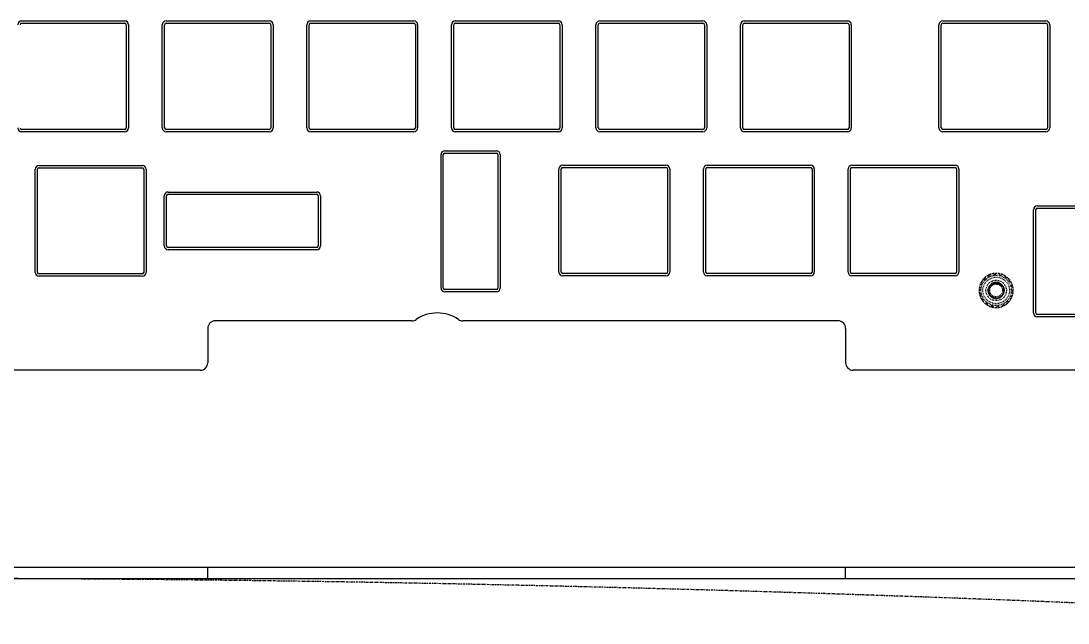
# Model space of a CAD drawing. Header units: inches. Extents: x 1416 to 2607, y 166 to 435.
# Drawn here: x 1677.5 to 1815.5, y 219.8 to 299.1 of the extents above; entities that cross this region are included whole.
import ezdxf

# ---------------------------------------------------------------- set-up
doc = ezdxf.new("R2010")
doc.units = ezdxf.units.IN
doc.header["$LTSCALE"] = 0.909449
doc.header["$MEASUREMENT"] = 0
for name, pattern in [('CENTER', [0.6, 0.375, -0.075, 0.075, -0.075]), ('HIDDEN', [0.2, 0.1, -0.1]), ('PHANTOM', [0.8, 0.45, -0.05, 0.1, -0.05, 0.1, -0.05])]:
    doc.linetypes.add(name, pattern=pattern)
doc.layers.get('0').update_dxf_attribs({"linetype": 'CONTINUOUS'})
doc.layers.add('DEFAULT_2', color=8, linetype='HIDDEN')
doc.layers.add('DEFAULT_3', color=7, linetype='PHANTOM')

msp = doc.modelspace()

# ---------------------------------------------------------------- linework, layer by layer
at = {"color": 7, "linetype": 'Continuous'}
for p, q in [((1677.618, 299.124), (1691.218, 299.124)), ((1677.618, 298.824), (1691.218, 298.824)), ((1691.418, 298.624), (1691.418, 285.023)), ((1691.718, 298.624), (1691.718, 285.023)), ((1696.168, 285.023), (1696.168, 298.624)), ((1696.468, 285.023), (1696.468, 298.624)), ((1696.668, 299.124), (1710.268, 299.124)), ((1696.668, 298.824), (1710.268, 298.824)), ((1710.468, 298.624), (1710.468, 285.023)), ((1710.768, 298.624), (1710.768, 285.023)), ((1715.218, 285.023), (1715.218, 298.624)), ((1715.518, 285.023), (1715.518, 298.624)), ((1715.718, 299.124), (1729.318, 299.124)), ((1715.718, 298.824), (1729.318, 298.824)), ((1729.518, 298.624), (1729.518, 285.023)), ((1729.818, 298.624), (1729.818, 285.023)), ((1734.268, 285.023), (1734.268, 298.624)), ((1734.568, 285.023), (1734.568, 298.624)), ((1734.768, 299.124), (1748.368, 299.124)), ((1734.768, 298.824), (1748.368, 298.824)), ((1748.568, 298.624), (1748.568, 285.023)), ((1748.868, 298.624), (1748.868, 285.023)), ((1753.318, 285.023), (1753.318, 298.624)), ((1753.618, 285.023), (1753.618, 298.624)), ((1753.818, 299.124), (1767.418, 299.124)), ((1753.818, 298.824), (1767.418, 298.824)), ((1767.618, 298.624), (1767.618, 285.023)), ((1767.918, 298.624), (1767.918, 285.023)), ((1772.368, 285.023), (1772.368, 298.624)), ((1772.668, 285.023), (1772.668, 298.624)), ((1772.868, 299.124), (1786.468, 299.124)), ((1772.868, 298.824), (1786.468, 298.824)), ((1786.668, 298.624), (1786.668, 285.023)), ((1786.968, 298.624), (1786.968, 285.023)), ((1798.518, 285.023), (1798.518, 298.624)), ((1798.818, 285.023), (1798.818, 298.624)), ((1799.018, 299.124), (1812.618, 299.124)), ((1799.018, 298.824), (1812.618, 298.824)), ((1812.818, 298.624), (1812.818, 285.023)), ((1813.118, 298.624), (1813.118, 285.023)), ((1691.218, 284.824), (1677.618, 284.824)), ((1691.218, 284.524), (1677.618, 284.524)), ((1710.268, 284.824), (1696.668, 284.824)), ((1710.268, 284.524), (1696.668, 284.524)), ((1729.318, 284.824), (1715.718, 284.824)), ((1729.318, 284.524), (1715.718, 284.524)), ((1748.368, 284.824), (1734.768, 284.824)), ((1748.368, 284.524), (1734.768, 284.524)), ((1767.418, 284.824), (1753.818, 284.824)), ((1767.418, 284.524), (1753.818, 284.524)), ((1786.468, 284.824), (1772.868, 284.824)), ((1786.468, 284.524), (1772.868, 284.524)), ((1812.618, 284.824), (1799.018, 284.824)), ((1812.618, 284.524), (1799.018, 284.524)), ((1733.396, 282.015), (1740.196, 282.015)), ((1733.396, 281.715), (1740.196, 281.715)), ((1732.896, 263.915), (1732.896, 281.515)), ((1733.196, 263.915), (1733.196, 281.515)), ((1740.396, 281.515), (1740.396, 263.915)), ((1740.696, 281.515), (1740.696, 263.915)), ((1679.418, 265.974), (1679.418, 279.574)), ((1679.718, 265.974), (1679.718, 279.574)), ((1679.918, 280.074), (1693.518, 280.074)), ((1679.918, 279.774), (1693.518, 279.774)), ((1693.718, 279.574), (1693.718, 265.974)), ((1694.018, 279.574), (1694.018, 265.974)), ((1748.443, 266.023), (1748.443, 279.624)), ((1748.743, 266.023), (1748.743, 279.624)), ((1748.943, 280.124), (1762.543, 280.124)), ((1748.943, 279.824), (1762.543, 279.824)), ((1762.743, 279.624), (1762.743, 266.023)), ((1763.043, 279.624), (1763.043, 266.023)), ((1767.493, 266.023), (1767.493, 279.624)), ((1767.793, 266.023), (1767.793, 279.624)), ((1767.993, 280.124), (1781.593, 280.124)), ((1767.993, 279.824), (1781.593, 279.824)), ((1781.793, 279.624), (1781.793, 266.023)), ((1782.093, 279.624), (1782.093, 266.023)), ((1786.543, 266.023), (1786.543, 279.624)), ((1786.843, 266.023), (1786.843, 279.624)), ((1787.043, 280.124), (1800.643, 280.124)), ((1787.043, 279.824), (1800.643, 279.824)), ((1800.843, 279.624), (1800.843, 266.023)), ((1801.143, 279.624), (1801.143, 266.023)), ((1696.418, 269.474), (1696.418, 276.074)), ((1696.718, 269.474), (1696.718, 276.074)), ((1696.918, 276.574), (1716.518, 276.574)), ((1696.918, 276.274), (1716.518, 276.274)), ((1716.718, 276.074), (1716.718, 269.474)), ((1717.018, 276.074), (1717.018, 269.474)), ((1811.475, 274.733), (1825.075, 274.733)), ((1810.975, 260.633), (1810.975, 274.233)), ((1811.275, 260.633), (1811.275, 274.233)), ((1811.475, 274.433), (1825.075, 274.433)), ((1716.518, 269.274), (1696.918, 269.274)), ((1716.518, 268.974), (1696.918, 268.974)), ((1693.518, 265.774), (1679.918, 265.774)), ((1693.518, 265.474), (1679.918, 265.474)), ((1762.543, 265.824), (1748.943, 265.824)), ((1762.543, 265.524), (1748.943, 265.524)), ((1781.593, 265.824), (1767.993, 265.824)), ((1781.593, 265.524), (1767.993, 265.524)), ((1800.643, 265.824), (1787.043, 265.824)), ((1800.643, 265.524), (1787.043, 265.524)), ((1740.196, 263.715), (1733.396, 263.715)), ((1740.196, 263.415), (1733.396, 263.415)), ((1729.048, 259.604), (1703.156, 259.604)), ((1785.223, 259.604), (1735.764, 259.604)), ((1825.075, 260.433), (1811.475, 260.433)), ((1825.075, 260.133), (1811.475, 260.133)), ((1702.156, 258.604), (1702.156, 254.079)), ((1786.223, 258.604), (1786.223, 254.079)), ((1701.156, 253.079), (1639.156, 253.079)), ((1849.223, 253.079), (1787.223, 253.079)), ((1469.903, 227.138), (1870.223, 227.138)), ((1702.156, 225.638), (1702.156, 227.138)), ((1786.223, 225.638), (1786.223, 227.138)), ((1469.903, 225.638), (1870.223, 225.638))]:
    msp.add_line(p, q, dxfattribs=at)
for centre, radius, start, end in [((1677.618, 298.624), 0.5, 90.00009, 179.99991), ((1677.618, 298.624), 0.2, 90.00013, 179.99965), ((1691.218, 298.624), 0.5, 0.00009, 89.99991), ((1691.218, 298.624), 0.2, 0, 89.99965), ((1696.668, 298.624), 0.5, 90.00009, 179.99991), ((1696.668, 298.624), 0.2, 90.00013, 179.99965), ((1710.268, 298.624), 0.5, 0.00009, 89.99991), ((1710.268, 298.624), 0.2, 0, 89.99965), ((1715.718, 298.624), 0.5, 90.00009, 179.99991), ((1715.718, 298.624), 0.2, 90.00013, 179.99965), ((1729.318, 298.624), 0.5, 0.00009, 89.99991), ((1729.318, 298.624), 0.2, 0, 89.99965), ((1734.768, 298.624), 0.5, 90.00009, 179.99991), ((1734.768, 298.624), 0.2, 90.00013, 179.99965), ((1748.368, 298.624), 0.5, 0.00009, 89.99991), ((1748.368, 298.624), 0.2, 0, 89.99965), ((1753.818, 298.624), 0.5, 90.00009, 179.99991), ((1753.818, 298.624), 0.2, 90.00013, 179.99965), ((1767.418, 298.624), 0.5, 0.00009, 89.99991), ((1767.418, 298.624), 0.2, 0, 89.99965), ((1772.868, 298.624), 0.5, 90.00009, 179.99991), ((1772.868, 298.624), 0.2, 90.00013, 179.99965), ((1786.468, 298.624), 0.5, 0.00009, 89.99991), ((1786.468, 298.624), 0.2, 0, 89.99965), ((1799.018, 298.624), 0.5, 90.00009, 179.99991), ((1799.018, 298.624), 0.2, 90.00013, 179.99965), ((1812.618, 298.624), 0.5, 0.00009, 89.99991), ((1812.618, 298.624), 0.2, 0, 89.99965), ((1677.618, 285.023), 0.5, 180.00009, 269.99991), ((1677.618, 285.023), 0.2, 180.00013, 269.99965), ((1691.218, 285.023), 0.5, 270.00009, 359.99991), ((1691.218, 285.023), 0.2, 270.00013, 0), ((1696.668, 285.023), 0.5, 180.00009, 269.99991), ((1696.668, 285.023), 0.2, 180.00013, 269.99965), ((1710.268, 285.023), 0.5, 270.00009, 359.99991), ((1710.268, 285.023), 0.2, 270.00013, 0), ((1715.718, 285.023), 0.5, 180.00009, 269.99991), ((1715.718, 285.023), 0.2, 180.00013, 269.99965), ((1729.318, 285.023), 0.5, 270.00009, 359.99991), ((1729.318, 285.023), 0.2, 270.00013, 0), ((1734.768, 285.023), 0.5, 180.00009, 269.99991), ((1734.768, 285.023), 0.2, 180.00013, 269.99965), ((1748.368, 285.023), 0.5, 270.00009, 359.99991), ((1748.368, 285.023), 0.2, 270.00013, 0), ((1753.818, 285.023), 0.5, 180.00009, 269.99991), ((1753.818, 285.023), 0.2, 180.00013, 269.99965), ((1767.418, 285.023), 0.5, 270.00009, 359.99991), ((1767.418, 285.023), 0.2, 270.00013, 0), ((1772.868, 285.023), 0.5, 180.00009, 269.99991), ((1772.868, 285.023), 0.2, 180.00013, 269.99965), ((1786.468, 285.023), 0.5, 270.00009, 359.99991), ((1786.468, 285.023), 0.2, 270.00013, 0), ((1799.018, 285.023), 0.5, 180.00009, 269.99991), ((1799.018, 285.023), 0.2, 180.00013, 269.99965), ((1812.618, 285.023), 0.5, 270.00009, 359.99991), ((1812.618, 285.023), 0.2, 270.00013, 0), ((1733.396, 281.515), 0.5, 90.00009, 179.99991), ((1733.396, 281.515), 0.2, 90.00035, 180), ((1740.196, 281.515), 0.5, 0.00009, 89.99991), ((1740.196, 281.515), 0.2, 0.00035, 90), ((1679.918, 279.574), 0.5, 90.00009, 179.99991), ((1679.918, 279.574), 0.2, 90.00013, 179.99965), ((1693.518, 279.574), 0.5, 0.00009, 89.99991), ((1693.518, 279.574), 0.2, 0, 89.99965), ((1748.943, 279.624), 0.5, 90.00009, 179.99991), ((1748.943, 279.624), 0.2, 90.00013, 179.99965), ((1762.543, 279.624), 0.5, 0.00009, 89.99991), ((1762.543, 279.624), 0.2, 0, 89.99965), ((1767.993, 279.624), 0.5, 90.00009, 179.99991), ((1767.993, 279.624), 0.2, 90.00013, 179.99965), ((1781.593, 279.624), 0.5, 0.00009, 89.99991), ((1781.593, 279.624), 0.2, 0, 89.99965), ((1787.043, 279.624), 0.5, 90.00009, 179.99991), ((1787.043, 279.624), 0.2, 90.00013, 179.99965), ((1800.643, 279.624), 0.5, 0.00009, 89.99991), ((1800.643, 279.624), 0.2, 0, 89.99965), ((1696.918, 276.074), 0.5, 90.00009, 179.99991), ((1696.918, 276.074), 0.2, 90, 179.99965), ((1716.518, 276.074), 0.5, 0.00009, 89.99991), ((1716.518, 276.074), 0.2, 0, 89.99965), ((1811.475, 274.233), 0.5, 90.00009, 179.99991), ((1811.475, 274.233), 0.2, 90.00035, 180), ((1696.918, 269.474), 0.5, 180.00009, 269.99991), ((1696.918, 269.474), 0.2, 180, 269.99965), ((1716.518, 269.474), 0.5, 270.00009, 359.99991), ((1716.518, 269.474), 0.2, 270, 359.99965), ((1679.918, 265.974), 0.5, 180.00009, 269.99991), ((1679.918, 265.974), 0.2, 180.00013, 269.99965), ((1693.518, 265.974), 0.5, 270.00009, 359.99991), ((1693.518, 265.974), 0.2, 270.00013, 0), ((1748.943, 266.023), 0.5, 180.00009, 269.99991), ((1748.943, 266.023), 0.2, 180.00013, 269.99965), ((1762.543, 266.023), 0.5, 270.00009, 359.99991), ((1762.543, 266.023), 0.2, 270.00013, 0), ((1767.993, 266.023), 0.5, 180.00009, 269.99991), ((1767.993, 266.023), 0.2, 180.00013, 269.99965), ((1781.593, 266.023), 0.5, 270.00009, 359.99991), ((1781.593, 266.023), 0.2, 270.00013, 0), ((1787.043, 266.023), 0.5, 180.00009, 269.99991), ((1787.043, 266.023), 0.2, 180.00013, 269.99965), ((1800.643, 266.023), 0.5, 270.00009, 359.99991), ((1800.643, 266.023), 0.2, 270.00013, 0), ((1733.396, 263.915), 0.5, 180.00009, 269.99991), ((1733.396, 263.915), 0.2, 180.00035, 270), ((1740.196, 263.915), 0.5, 270.00009, 359.99991), ((1740.196, 263.915), 0.2, 270.00035, 0), ((1703.156, 258.604), 1, 90, 180), ((1729.048, 260.604), 1, 270, 304.03247), ((1732.406, 255.631), 5, 55.96753, 124.03247), ((1735.764, 260.604), 1, 235.96753, 270), ((1785.223, 258.604), 1, 0, 90), ((1811.475, 260.633), 0.5, 180.00009, 269.99991), ((1811.475, 260.633), 0.2, 180.00035, 270), ((1701.156, 254.079), 1, 270, 0), ((1787.223, 254.079), 1, 180, 270)]:
    msp.add_arc(centre, radius, start, end, dxfattribs=at)
at = {"layer": 'DEFAULT_2', "color": 8, "linetype": 'HIDDEN'}
for p, q in [((1804.511, 265.053), (1804.381, 265.051)), ((1804.611, 265.281), (1804.609, 265.152)), ((1804.977, 265.538), (1805.099, 265.495)), ((1805.226, 265.554), (1805.272, 265.675)), ((1805.703, 265.791), (1805.804, 265.708)), ((1805.943, 265.721), (1806.028, 265.819)), ((1806.472, 265.78), (1806.539, 265.668)), ((1806.674, 265.632), (1806.787, 265.696)), ((1807.191, 265.507), (1807.216, 265.38)), ((1807.33, 265.299), (1807.458, 265.32)), ((1807.774, 265.005), (1807.753, 264.877)), ((1803.843, 263.635), (1803.942, 263.719)), ((1803.954, 263.859), (1803.872, 263.959)), ((1803.987, 264.39), (1804.109, 264.436)), ((1804.168, 264.563), (1804.125, 264.685)), ((1806.058, 264.454), (1806.058, 264.652)), ((1807.833, 264.762), (1807.961, 264.738)), ((1808.149, 264.333), (1808.086, 264.22)), ((1808.122, 264.085), (1808.234, 264.019)), ((1803.994, 263.124), (1803.882, 263.19)), ((1803.966, 262.875), (1804.03, 262.989)), ((1804.283, 262.447), (1804.155, 262.471)), ((1804.342, 262.204), (1804.363, 262.332)), ((1805.372, 262.813), (1805.501, 262.962)), ((1806.56, 262.685), (1806.465, 262.858)), ((1807.948, 262.646), (1807.991, 262.523)), ((1808.129, 262.818), (1808.007, 262.772)), ((1808.162, 263.35), (1808.244, 263.25)), ((1808.273, 263.574), (1808.174, 263.489)), ((1804.786, 261.909), (1804.658, 261.888)), ((1804.924, 261.702), (1804.9, 261.829)), ((1805.442, 261.576), (1805.329, 261.513)), ((1805.643, 261.429), (1805.577, 261.54)), ((1806.173, 261.488), (1806.088, 261.39)), ((1806.413, 261.418), (1806.312, 261.5)), ((1806.89, 261.655), (1806.844, 261.534)), ((1807.139, 261.671), (1807.016, 261.714)), ((1807.505, 261.927), (1807.506, 262.057)), ((1807.605, 262.156), (1807.735, 262.158))]:
    msp.add_line(p, q, dxfattribs=at)
for radius in [2, 1.75, 1.35, 0.85]:
    msp.add_circle((1806.058, 263.604), radius, dxfattribs=at)
for centre, radius, start, end in [((1806.058, 263.604), 2.25, 141.21228, 148.78772), ((1804.382, 264.951), 0.1, 90.68927, 141.21228), ((1806.058, 263.604), 2.25, 130.78685, 139.21517), ((1804.509, 265.153), 0.1, 270.68927, 359.31073), ((1804.711, 265.28), 0.1, 128.78772, 179.31073), ((1806.058, 263.604), 2.25, 121.21228, 128.78772), ((1804.944, 265.443), 0.1, 70.68927, 121.21228), ((1806.058, 263.604), 2.25, 110.78716, 119.21517), ((1805.132, 265.589), 0.1, 250.68927, 339.31073), ((1805.365, 265.64), 0.1, 108.78772, 159.31073), ((1806.058, 263.604), 2.25, 101.21228, 108.78772), ((1805.64, 265.713), 0.1, 50.68927, 101.21228), ((1806.058, 263.604), 2.25, 90.78441, 99.21517), ((1805.867, 265.786), 0.1, 230.68927, 319.31073), ((1806.103, 265.754), 0.1, 88.78772, 139.31073), ((1806.058, 263.604), 2.25, 81.21228, 88.78772), ((1806.386, 265.729), 0.1, 30.68927, 81.21228), ((1806.058, 263.604), 2.25, 70.7821, 79.21517), ((1806.625, 265.719), 0.1, 210.68927, 299.31073), ((1806.836, 265.609), 0.1, 68.78772, 119.31073), ((1806.058, 263.604), 2.25, 61.21228, 68.78772), ((1807.093, 265.489), 0.1, 10.68927, 61.21228), ((1806.058, 263.604), 2.25, 50.7841, 59.21517), ((1807.314, 265.398), 0.1, 190.68927, 279.31073), ((1807.474, 265.222), 0.1, 48.78772, 99.31073), ((1806.058, 263.604), 2.25, 41.21228, 48.78772), ((1807.675, 265.021), 0.1, 350.68927, 41.21228), ((1806.058, 263.604), 2.25, 30.78767, 39.21517), ((1806.058, 263.604), 2.25, 170.78569, 180), ((1803.908, 263.559), 0.1, 130.68927, 181.21228), ((1803.949, 264.022), 0.1, 168.78772, 219.31073), ((1806.058, 263.604), 2.25, 161.21228, 168.78772), ((1804.022, 264.297), 0.1, 110.68927, 161.21228), ((1803.876, 263.795), 0.1, 310.68927, 39.31073), ((1806.058, 263.604), 2.25, 150.78224, 159.21517), ((1804.073, 264.53), 0.1, 290.68927, 19.31073), ((1804.219, 264.719), 0.1, 148.78772, 199.31073), ((1806.27, 263.457), 0.825, 53.61017, 58.46732), ((1807.852, 264.86), 0.1, 170.68927, 259.31073), ((1807.942, 264.64), 0.1, 28.78772, 79.31073), ((1806.058, 263.604), 2.25, 21.21228, 28.78772), ((1808.173, 264.171), 0.1, 150.68927, 239.31073), ((1808.062, 264.382), 0.1, 330.68927, 21.21228), ((1806.058, 263.604), 2.25, 10.78322, 19.21517), ((1808.183, 263.933), 0.1, 8.78772, 59.31073), ((1808.207, 263.65), 0.1, 310.68927, 1.21228), ((1806.058, 263.604), 2.25, 350.78569, 0), ((1806.058, 263.604), 2.25, 1.21228, 8.78772), ((1806.058, 263.604), 2.25, 181.21228, 188.78772), ((1803.933, 263.276), 0.1, 188.78772, 239.31073), ((1806.058, 263.604), 2.25, 190.78322, 199.21517), ((1804.054, 262.826), 0.1, 150.68927, 201.21228), ((1806.058, 263.604), 2.25, 201.21228, 208.78772), ((1803.943, 263.038), 0.1, 330.68927, 59.31073), ((1804.174, 262.569), 0.1, 208.78772, 259.31073), ((1806.058, 263.604), 2.25, 210.78767, 219.21517), ((1804.264, 262.348), 0.1, 350.68927, 79.31073), ((1804.44, 262.188), 0.1, 170.68927, 221.21228), ((1806.058, 263.604), 2.25, 321.21228, 328.78772), ((1808.042, 262.679), 0.1, 110.68927, 199.31073), ((1807.897, 262.49), 0.1, 328.78772, 19.31073), ((1806.058, 263.604), 2.25, 330.78224, 339.21517), ((1808.093, 262.912), 0.1, 290.68927, 341.21228), ((1808.239, 263.414), 0.1, 130.68927, 219.31073), ((1806.058, 263.604), 2.25, 341.21228, 348.78772), ((1808.167, 263.186), 0.1, 348.78772, 39.31073), ((1806.058, 263.604), 2.25, 221.21228, 228.78772), ((1804.641, 261.987), 0.1, 228.78772, 279.31073), ((1806.058, 263.604), 2.25, 230.7841, 239.21517), ((1804.802, 261.811), 0.1, 10.68927, 99.31073), ((1805.022, 261.72), 0.1, 190.68927, 241.21228), ((1806.058, 263.604), 2.25, 241.21228, 248.78772), ((1805.28, 261.6), 0.1, 248.78772, 299.31073), ((1806.058, 263.604), 2.25, 250.7821, 259.21517), ((1805.491, 261.489), 0.1, 30.68927, 119.31073), ((1805.729, 261.48), 0.1, 210.68927, 261.21228), ((1806.058, 263.604), 2.25, 261.21228, 268.78772), ((1806.012, 261.455), 0.1, 268.78772, 319.31073), ((1806.058, 263.604), 2.25, 270.78441, 279.21517), ((1806.249, 261.423), 0.1, 50.68927, 139.31073), ((1806.476, 261.495), 0.1, 230.68927, 281.21228), ((1806.058, 263.604), 2.25, 281.21228, 288.78772), ((1806.75, 261.569), 0.1, 288.78772, 339.31073), ((1806.058, 263.604), 2.25, 290.78716, 299.21517), ((1806.983, 261.62), 0.1, 70.68927, 159.31073), ((1807.172, 261.766), 0.1, 250.68927, 301.21228), ((1806.058, 263.604), 2.25, 301.21228, 308.78772), ((1807.405, 261.928), 0.1, 308.78772, 359.31073), ((1807.606, 262.056), 0.1, 90.68927, 179.31073), ((1806.058, 263.604), 2.25, 310.78685, 319.21517), ((1807.734, 262.258), 0.1, 270.68927, 321.21228)]:
    msp.add_arc(centre, radius, start, end, dxfattribs=at)
for points, knots in [([(1806.058, 264.652), (1806.059, 264.652), (1806.06, 264.652), (1806.062, 264.652), (1806.065, 264.652), (1806.068, 264.652), (1806.071, 264.652), (1806.077, 264.652), (1806.085, 264.651), (1806.094, 264.651), (1806.103, 264.651), (1806.115, 264.65), (1806.13, 264.649), (1806.148, 264.648), (1806.172, 264.646), (1806.202, 264.642), (1806.237, 264.637), (1806.285, 264.628), (1806.343, 264.613), (1806.412, 264.591), (1806.479, 264.564), (1806.544, 264.533), (1806.628, 264.486), (1806.726, 264.416), (1806.831, 264.316), (1806.921, 264.203), (1807.02, 264.038), (1807.099, 263.808), (1807.115, 263.517), (1807.052, 263.232), (1806.912, 262.977), (1806.71, 262.767), (1806.457, 262.622), (1806.175, 262.55), (1805.884, 262.558), (1805.651, 262.63), (1805.483, 262.724), (1805.33, 262.841), (1805.202, 262.987), (1805.108, 263.155), (1805.055, 263.29), (1805.022, 263.431), (1805.007, 263.575), (1805.013, 263.72), (1805.039, 263.862), (1805.084, 263.999), (1805.148, 264.129), (1805.228, 264.25), (1805.325, 264.357), (1805.435, 264.451), (1805.557, 264.528), (1805.689, 264.588), (1805.873, 264.643), (1806.068, 264.659), (1806.259, 264.636), (1806.445, 264.586), (1806.619, 264.498), (1806.769, 264.378), (1806.902, 264.238), (1807.029, 264.031), (1807.109, 263.751), (1807.108, 263.459), (1807.03, 263.179), (1806.877, 262.931), (1806.663, 262.733), (1806.403, 262.602), (1806.117, 262.545), (1805.827, 262.569), (1805.553, 262.671), (1805.319, 262.844), (1805.169, 263.035), (1805.084, 263.208), (1805.025, 263.391), (1805.003, 263.585), (1805.021, 263.776), (1805.066, 263.964), (1805.149, 264.14), (1805.265, 264.294), (1805.367, 264.396), (1805.482, 264.483), (1805.609, 264.554), (1805.743, 264.607), (1805.884, 264.641), (1806.028, 264.655), (1806.172, 264.649), (1806.315, 264.623), (1806.452, 264.578), (1806.582, 264.515), (1806.702, 264.434), (1806.811, 264.338), (1806.935, 264.191), (1807.028, 264.02), (1807.083, 263.835), (1807.112, 263.645), (1807.099, 263.402), (1807.005, 263.126), (1806.839, 262.887), (1806.615, 262.701), (1806.348, 262.584), (1806.059, 262.543), (1805.77, 262.584), (1805.503, 262.7), (1805.279, 262.885), (1805.112, 263.124), (1805.017, 263.4), (1805, 263.691), (1805.043, 263.881), (1805.076, 263.97)], [0, 0, 0, 0, 0.0001196, 0.0002409, 0.0003634, 0.0004858, 0.0007304, 0.000975, 0.0014644, 0.0019538, 0.0024431, 0.0029325, 0.0039112, 0.00489, 0.0058687, 0.0078261, 0.0097835, 0.0117408, 0.015655, 0.0195692, 0.0234834, 0.0273977, 0.0313119, 0.0391358, 0.0469595, 0.0547833, 0.0626074, 0.078218, 0.0938289, 0.1094398, 0.1250504, 0.1406616, 0.1562718, 0.1718833, 0.1874931, 0.2031048, 0.2109284, 0.2187523, 0.2343641, 0.2421878, 0.2500116, 0.2578357, 0.2656597, 0.2734834, 0.2813072, 0.2891313, 0.2969553, 0.3047791, 0.3126028, 0.3204268, 0.3282509, 0.3360747, 0.3438984, 0.3595103, 0.3673341, 0.3751578, 0.3907695, 0.3985935, 0.4064171, 0.4220287, 0.4376387, 0.4532501, 0.4688604, 0.4844715, 0.5000823, 0.515693, 0.5313041, 0.5469145, 0.5625258, 0.5781358, 0.5937474, 0.6015711, 0.609395, 0.6250068, 0.6328304, 0.6406543, 0.6562661, 0.6640898, 0.6719136, 0.6797377, 0.6875617, 0.6953854, 0.7032092, 0.7110333, 0.7188573, 0.7266811, 0.7345048, 0.7423288, 0.7501529, 0.7579768, 0.7658004, 0.7814122, 0.7892361, 0.7970598, 0.8126714, 0.8282813, 0.8438927, 0.8595029, 0.8751142, 0.8907247, 0.9063356, 0.9219466, 0.9375571, 0.9531683, 0.9687786, 0.9843901, 1, 1, 1, 1]), ([(1805.372, 262.813), (1805.444, 262.75), (1805.607, 262.643), (1805.886, 262.558), (1806.177, 262.55), (1806.459, 262.623), (1806.712, 262.768), (1806.914, 262.978), (1807.053, 263.235), (1807.115, 263.519), (1807.099, 263.81), (1807.003, 264.085), (1806.837, 264.325), (1806.611, 264.509), (1806.389, 264.607), (1806.2, 264.646), (1806.008, 264.658), (1805.815, 264.631), (1805.634, 264.566), (1805.506, 264.498), (1805.388, 264.414), (1805.283, 264.314), (1805.193, 264.201), (1805.119, 264.077), (1805.063, 263.943), (1805.026, 263.804), (1805.008, 263.66), (1805.011, 263.515), (1805.033, 263.372), (1805.075, 263.234), (1805.135, 263.102), (1805.238, 262.94), (1805.374, 262.801), (1805.534, 262.693), (1805.707, 262.609), (1805.897, 262.562), (1806.089, 262.554), (1806.281, 262.573), (1806.512, 262.646), (1806.756, 262.805), (1806.947, 263.026), (1807.071, 263.289), (1807.118, 263.577), (1807.086, 263.867), (1806.975, 264.136), (1806.796, 264.366), (1806.561, 264.538), (1806.288, 264.64), (1805.998, 264.663), (1805.759, 264.617), (1805.582, 264.541), (1805.417, 264.442), (1805.273, 264.31), (1805.162, 264.153), (1805.073, 263.982), (1805.02, 263.795), (1805.007, 263.603), (1805.017, 263.458), (1805.047, 263.317), (1805.096, 263.181), (1805.163, 263.052), (1805.248, 262.935), (1805.348, 262.83), (1805.461, 262.74), (1805.585, 262.666), (1805.718, 262.61), (1805.858, 262.573), (1806.002, 262.555), (1806.146, 262.557), (1806.337, 262.587), (1806.519, 262.655), (1806.682, 262.758), (1806.828, 262.883), (1806.977, 263.076), (1807.087, 263.345), (1807.118, 263.635), (1807.07, 263.923), (1806.945, 264.186), (1806.754, 264.406), (1806.509, 264.564), (1806.231, 264.651), (1805.94, 264.658), (1805.657, 264.587), (1805.405, 264.44), (1805.202, 264.232), (1805.11, 264.06), (1805.076, 263.97)], [0, 0, 0, 0, 0.0156071, 0.0312233, 0.0468348, 0.0624501, 0.0780626, 0.0936765, 0.1092904, 0.1249029, 0.1405181, 0.1561292, 0.1717457, 0.1873555, 0.202973, 0.2107948, 0.2186197, 0.234238, 0.24206, 0.2498842, 0.2577122, 0.2655392, 0.2733616, 0.281185, 0.2890127, 0.2968402, 0.3046633, 0.312486, 0.3203132, 0.3281411, 0.3359649, 0.3437871, 0.3594057, 0.3672302, 0.3750521, 0.39067, 0.3984953, 0.4063171, 0.4219341, 0.4375446, 0.4531604, 0.4687722, 0.4843868, 0.5, 0.5156132, 0.5312278, 0.5468396, 0.5624554, 0.5780659, 0.5936829, 0.6015047, 0.60933, 0.6249479, 0.6327698, 0.6405943, 0.6562129, 0.6640351, 0.6718589, 0.6796868, 0.687514, 0.6953367, 0.7031598, 0.7109873, 0.718815, 0.7266384, 0.7344608, 0.7422878, 0.7501158, 0.75794, 0.765762, 0.7813803, 0.7892052, 0.797027, 0.8126445, 0.8282543, 0.8438708, 0.8594819, 0.8750971, 0.8907096, 0.9063235, 0.9219374, 0.9375499, 0.9531652, 0.9687767, 0.9843929, 1, 1, 1, 1]), ([(1806.56, 262.685), (1806.644, 262.731), (1806.801, 262.847), (1806.978, 263.078), (1807.088, 263.348), (1807.118, 263.637), (1807.07, 263.925), (1806.943, 264.188), (1806.752, 264.407), (1806.507, 264.565), (1806.229, 264.652), (1805.937, 264.658), (1805.655, 264.586), (1805.403, 264.439), (1805.234, 264.264), (1805.132, 264.101), (1805.053, 263.926), (1805.011, 263.735), (1805.009, 263.543), (1805.027, 263.399), (1805.065, 263.26), (1805.122, 263.127), (1805.196, 263.002), (1805.287, 262.89), (1805.393, 262.791), (1805.511, 262.707), (1805.639, 262.64), (1805.775, 262.592), (1805.917, 262.563), (1806.061, 262.554), (1806.206, 262.564), (1806.394, 262.604), (1806.572, 262.683), (1806.729, 262.795), (1806.868, 262.928), (1806.978, 263.089), (1807.053, 263.266), (1807.102, 263.453), (1807.114, 263.696), (1807.05, 263.98), (1806.91, 264.235), (1806.707, 264.444), (1806.454, 264.588), (1806.171, 264.66), (1805.88, 264.65), (1805.602, 264.563), (1805.359, 264.402), (1805.168, 264.182), (1805.045, 263.918), (1805.005, 263.678), (1805.014, 263.485), (1805.049, 263.296), (1805.123, 263.116), (1805.231, 262.956), (1805.36, 262.813), (1805.517, 262.698), (1805.692, 262.619), (1805.831, 262.578), (1805.974, 262.557), (1806.119, 262.555), (1806.263, 262.573), (1806.402, 262.612), (1806.535, 262.668), (1806.659, 262.743), (1806.772, 262.833), (1806.871, 262.939), (1806.955, 263.057), (1807.021, 263.185), (1807.07, 263.321), (1807.109, 263.51), (1807.108, 263.705), (1807.068, 263.893), (1807.003, 264.074), (1806.874, 264.281), (1806.66, 264.478), (1806.399, 264.608), (1806.113, 264.664), (1805.823, 264.638), (1805.55, 264.536), (1805.316, 264.362), (1805.137, 264.132), (1805.047, 263.906), (1805.013, 263.717), (1805.007, 263.572), (1805.022, 263.428), (1805.05, 263.311), (1805.082, 263.221), (1805.111, 263.154), (1805.144, 263.09), (1805.175, 263.039), (1805.203, 262.999), (1805.224, 262.97), (1805.246, 262.942), (1805.27, 262.914), (1805.29, 262.892), (1805.306, 262.875), (1805.319, 262.862), (1805.33, 262.851), (1805.339, 262.843), (1805.345, 262.837), (1805.352, 262.831), (1805.357, 262.826), (1805.362, 262.822), (1805.365, 262.819), (1805.368, 262.815), (1805.371, 262.814), (1805.372, 262.813)], [0, 0, 0, 0, 0.0156101, 0.0312218, 0.0468322, 0.0624437, 0.0780544, 0.0936655, 0.1092767, 0.1248874, 0.1404988, 0.1561093, 0.1717209, 0.187331, 0.2029429, 0.2107666, 0.2185906, 0.2342026, 0.2420264, 0.2498504, 0.2576746, 0.2654987, 0.2733225, 0.2811464, 0.2889705, 0.2967947, 0.3046186, 0.3124424, 0.3202665, 0.3280907, 0.3359146, 0.3437384, 0.3593505, 0.3671745, 0.3749982, 0.3906102, 0.3984342, 0.406258, 0.4218698, 0.43748, 0.4530916, 0.4687021, 0.4843134, 0.4999244, 0.5155353, 0.5311466, 0.5467572, 0.5623687, 0.577979, 0.5935908, 0.6014145, 0.6092385, 0.6248505, 0.6326742, 0.6404983, 0.6561103, 0.6639341, 0.671758, 0.6795822, 0.6874063, 0.6952302, 0.703054, 0.7108782, 0.7187023, 0.7265262, 0.7343501, 0.7421742, 0.7499983, 0.7578223, 0.7656461, 0.7812581, 0.7890821, 0.7969059, 0.8125177, 0.8281278, 0.8437395, 0.8593499, 0.8749613, 0.8905721, 0.9061832, 0.9217943, 0.9374051, 0.9452292, 0.9530532, 0.9608765, 0.9686993, 0.9726127, 0.9765261, 0.9804394, 0.9843525, 0.9863094, 0.9882662, 0.9902231, 0.9921799, 0.9941367, 0.9951152, 0.9960936, 0.997072, 0.9975612, 0.9980504, 0.9985398, 0.999029, 0.9992735, 0.999518, 0.9997628, 1, 1, 1, 1]), ([(1806.759, 264.121), (1806.708, 264.197), (1806.613, 264.299), (1806.461, 264.401), (1806.336, 264.459), (1806.204, 264.497), (1806.067, 264.514), (1805.929, 264.511), (1805.794, 264.487), (1805.663, 264.443), (1805.541, 264.381), (1805.428, 264.301), (1805.329, 264.205), (1805.246, 264.096), (1805.178, 263.976), (1805.128, 263.848), (1805.098, 263.714), (1805.087, 263.577), (1805.095, 263.439), (1805.122, 263.304), (1805.183, 263.131), (1805.305, 262.935), (1805.474, 262.777), (1805.632, 262.684), (1805.759, 262.63), (1805.891, 262.593), (1806.028, 262.574), (1806.142, 262.575), (1806.233, 262.584), (1806.301, 262.595), (1806.357, 262.609), (1806.401, 262.621), (1806.433, 262.632), (1806.46, 262.642), (1806.482, 262.65), (1806.498, 262.656), (1806.513, 262.663), (1806.529, 262.67), (1806.545, 262.677), (1806.554, 262.684), (1806.56, 262.685)], [0, 0, 0, 0, 0.0623129, 0.0935638, 0.1248154, 0.1560699, 0.1873257, 0.2185815, 0.249838, 0.2810971, 0.3123574, 0.3436177, 0.3748787, 0.406142, 0.4374065, 0.4686711, 0.499936, 0.531203, 0.5624714, 0.5937398, 0.625008, 0.6874029, 0.7497976, 0.7810708, 0.8123456, 0.8436194, 0.8748901, 0.9061587, 0.9218016, 0.9374445, 0.9530874, 0.9609096, 0.9687322, 0.9765554, 0.9804669, 0.9843776, 0.9882876, 0.9921997, 0.9961098, 1, 1, 1, 1]), ([(1806.084, 264.454), (1806.149, 264.454), (1806.279, 264.438), (1806.463, 264.372), (1806.628, 264.266), (1806.719, 264.172), (1806.759, 264.121)], [0, 0, 0, 0, 0.2500124, 0.4999879, 0.7499808, 1, 1, 1, 1])]:
    msp.add_open_spline(points, degree=3, knots=knots, dxfattribs=at)
at = {"layer": 'DEFAULT_3', "linetype": 'CENTER'}
msp.add_arc((1659.565, -3576.832), 3802.491, 86.808631, 92.828327, dxfattribs=at)

doc.saveas('drawing.dxf')
